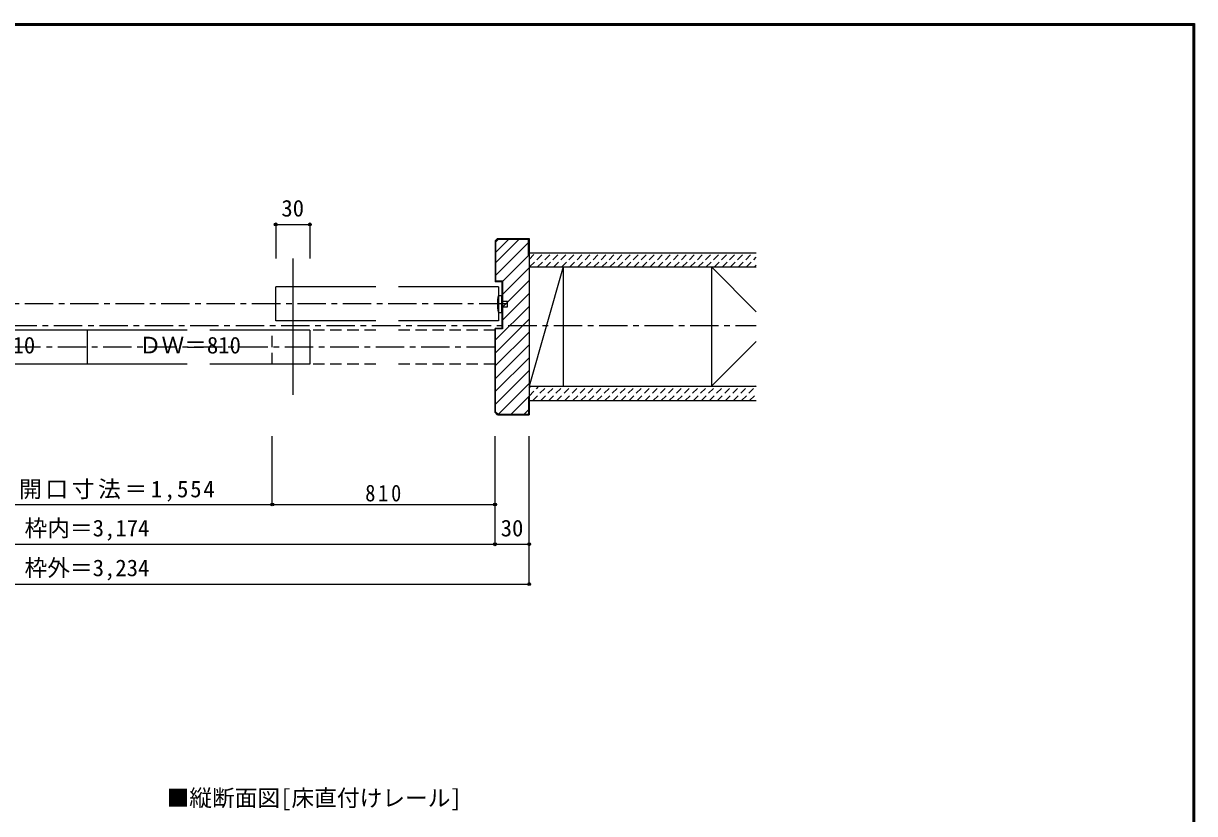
# Model space of a CAD drawing. Units: millimetres, scale not verified. Extents: x -973 to 977, y -718 to 696.
# Drawn here: x -54 to 977, y 0 to 696 of the extents above; entities that cross this region are included whole.
import ezdxf
from ezdxf.enums import TextEntityAlignment as Align

# ---------------------------------------------------------------- set-up
doc = ezdxf.new("R2010")
doc.units = ezdxf.units.MM
doc.header["$LTSCALE"] = 5
doc.header["$PDMODE"] = 32
doc.header["$PDSIZE"] = 2.5
for name, pattern in [('CHAIN1', [8, 5, -1, 1, -1]), ('DASHED1', [1.8, 1.2, -0.6]), ('DASHED2', [3, 2, -1])]:
    doc.linetypes.add(name, pattern=pattern)
for name, color, linetype in [('0-1_通り芯', 4, 'CHAIN1'), ('0-2_柱', 7, 'Continuous'), ('0-3_仕上げ', 7, 'Continuous'), ('0-4_枠', 3, 'Continuous'), ('0-6_扉', 6, 'Continuous'), ('0-7_金物', 7, 'Continuous'), ('0-A_文字', 7, 'Continuous'), ('0-B_寸法', 7, 'Continuous'), ('0-C_ハッチ', 4, 'DASHED1'), ('F-1_枠', 6, 'Continuous')]:
    doc.layers.add(name, color=color, linetype=linetype)
doc.styles.add('ＭＳ ゴシック', font='')
doc.styles.get('ＭＳ ゴシック').set_extended_font_data('MS Gothic')

msp = doc.modelspace()

# ---------------------------------------------------------------- linework, layer by layer
at = {"layer": '0-1_通り芯'}
for p, q in [((371.812, 449), (-368.506, 449)), ((-587.506, 430), (590.812, 430)), ((360.812, 411), (-357.506, 411))]:
    msp.add_line(p, q, dxfattribs=at)
at = {"layer": '0-2_柱', "color": 3}
for p, q in [((390.812, 481.5), (390.812, 376.5)), ((420.812, 481.5), (420.812, 376.5)), ((551.457, 481.5), (551.457, 376.5))]:
    msp.add_line(p, q, dxfattribs=at)
at = {"layer": '0-2_柱'}
for p, q in [((420.812, 481.5), (390.812, 376.5)), ((551.457, 481.5), (590.812, 442.145)), ((551.457, 376.5), (590.812, 415.855))]:
    msp.add_line(p, q, dxfattribs=at)
at = {"layer": '0-3_仕上げ', "color": 2}
for p, q in [((390.812, 494), (590.812, 494)), ((390.812, 481.5), (590.812, 481.5)), ((390.812, 376.5), (590.812, 376.5)), ((390.812, 364), (590.812, 364))]:
    msp.add_line(p, q, dxfattribs=at)
at = {"layer": '0-4_枠'}
for p, q in [((362.933, 506.5), (360.812, 504.379)), ((363.14, 506), (361.312, 504.171)), ((362.933, 506.5), (390.812, 506.5)), ((363.14, 506), (390.312, 506)), ((390.312, 491.5), (390.312, 506)), ((390.812, 506.5), (390.812, 351.5)), ((360.812, 504.379), (360.812, 468.5)), ((361.312, 504.171), (361.312, 469)), ((390.312, 491.5), (390.812, 491.5)), ((366.812, 468.5), (360.812, 468.5)), ((367.312, 469), (361.312, 469)), ((366.812, 468.5), (366.812, 427.5)), ((367.312, 469), (367.312, 427)), ((366.812, 427.5), (360.812, 427.5)), ((360.812, 353.621), (360.812, 427.5)), ((367.312, 427), (361.312, 427)), ((361.312, 353.828), (361.312, 427)), ((390.312, 366.5), (390.312, 352)), ((390.312, 366.5), (390.812, 366.5)), ((362.933, 351.5), (360.812, 353.621)), ((363.14, 352), (361.312, 353.828)), ((362.933, 351.5), (390.812, 351.5)), ((363.14, 352), (390.312, 352))]:
    msp.add_line(p, q, dxfattribs=at)
at = {"layer": '0-6_扉', "color": 3}
msp.add_line((182.732, 489), (182.732, 369), dxfattribs=at)
at = {"layer": '0-6_扉'}
for p, q in [((167.732, 434), (167.732, 464)), ((255.772, 464), (167.732, 464)), ((363.812, 464), (275.772, 464)), ((363.812, 464), (363.812, 434)), ((255.772, 434), (167.732, 434)), ((363.812, 434), (275.772, 434)), ((1.653, 426), (-86.387, 426)), ((1.653, 426), (1.653, 396)), ((89.693, 426), (1.653, 426)), ((197.732, 426), (109.693, 426)), ((197.732, 426), (197.732, 396)), ((1.653, 396), (-86.387, 396)), ((89.693, 396), (1.653, 396)), ((197.732, 396), (109.693, 396))]:
    msp.add_line(p, q, dxfattribs=at)
at = {"layer": '0-6_扉', "color": 2, "linetype": 'DASHED2'}
for p, q in [((164.732, 396), (164.732, 426)), ((255.772, 426), (164.732, 426)), ((360.812, 426), (275.772, 426)), ((360.812, 426), (360.812, 396)), ((255.772, 396), (164.732, 396)), ((360.812, 396), (275.772, 396))]:
    msp.add_line(p, q, dxfattribs=at)
at = {"layer": '0-7_金物'}
for p, q in [((363.812, 456.5), (366.812, 456.5)), ((366.812, 441.5), (366.812, 456.5)), ((366.812, 451.5), (371.812, 451.5)), ((366.812, 446.5), (371.812, 446.5)), ((371.812, 446.5), (371.812, 451.5)), ((363.812, 441.5), (366.812, 441.5))]:
    msp.add_line(p, q, dxfattribs=at)
msp.add_arc((394.263, 449), 31.361, 166.16368, 193.83629, dxfattribs=at)
at = {"layer": '0-B_寸法', "color": 4}
for p, q in [((167.732, 519), (167.732, 489)), ((167.732, 519), (197.732, 519)), ((197.732, 519), (197.732, 489)), ((164.732, 272.5), (164.732, 332.5)), ((360.812, 237.5), (360.812, 332.5)), ((390.812, 202.5), (390.812, 332.5)), ((-161.426, 272.5), (164.732, 272.5)), ((164.732, 272.5), (360.812, 272.5)), ((-387.506, 237.5), (390.812, 237.5)), ((-387.506, 202.5), (390.812, 202.5))]:
    msp.add_line(p, q, dxfattribs=at)
at = {"layer": '0-B_寸法'}
for p in [(167.732, 519), (197.732, 519), (164.732, 272.5), (360.812, 272.5), (360.812, 237.5), (390.812, 237.5), (390.812, 202.5)]:
    msp.add_point(p, dxfattribs=at)
at = {"layer": '0-C_ハッチ', "linetype": 'Continuous'}
for p, q in [((361.312, 503.376), (363.936, 506)), ((361.312, 494.315), (372.997, 506)), ((361.312, 485.255), (382.057, 506)), ((361.312, 473.941), (390.312, 502.941)), ((367.312, 468.627), (390.312, 491.627)), ((367.312, 457.314), (390.812, 480.813)), ((367.312, 446), (390.812, 469.5)), ((367.312, 434.686), (390.812, 458.186)), ((361.312, 417.372), (390.812, 446.872)), ((361.312, 406.059), (390.812, 435.559)), ((361.312, 394.745), (390.812, 424.245)), ((361.312, 383.431), (390.812, 412.931)), ((361.312, 372.117), (390.812, 401.618)), ((361.312, 360.803), (390.812, 390.304)), ((363.822, 352), (390.812, 378.99)), ((375.135, 352), (390.812, 367.676)), ((386.449, 352), (390.312, 355.863))]:
    msp.add_line(p, q, dxfattribs=at)
at = {"layer": '0-C_ハッチ'}
for p, q in [((390.812, 488.115), (396.697, 494)), ((391.268, 481.5), (403.768, 494)), ((398.339, 481.5), (410.839, 494)), ((405.41, 481.5), (417.91, 494)), ((412.481, 481.5), (424.981, 494)), ((419.552, 481.5), (432.052, 494)), ((426.623, 481.5), (439.123, 494)), ((433.694, 481.5), (446.194, 494)), ((440.765, 481.5), (453.265, 494)), ((447.837, 481.5), (460.337, 494)), ((454.908, 481.5), (467.408, 494)), ((461.979, 481.5), (474.479, 494)), ((469.05, 481.5), (481.55, 494)), ((476.121, 481.5), (488.621, 494)), ((483.192, 481.5), (495.692, 494)), ((490.263, 481.5), (502.763, 494)), ((497.334, 481.5), (509.834, 494)), ((504.405, 481.5), (516.905, 494)), ((511.476, 481.5), (523.976, 494)), ((518.547, 481.5), (531.047, 494)), ((525.618, 481.5), (538.118, 494)), ((532.689, 481.5), (545.189, 494)), ((539.76, 481.5), (552.26, 494)), ((546.831, 481.5), (559.331, 494)), ((553.903, 481.5), (566.403, 494)), ((560.974, 481.5), (573.474, 494)), ((568.045, 481.5), (580.545, 494)), ((575.116, 481.5), (587.616, 494)), ((582.187, 481.5), (590.812, 490.125)), ((589.258, 481.5), (590.812, 483.054)), ((390.812, 367.907), (399.405, 376.5)), ((390.812, 374.978), (392.334, 376.5)), ((393.976, 364), (406.476, 376.5)), ((401.047, 364), (413.547, 376.5)), ((408.118, 364), (420.618, 376.5)), ((415.189, 364), (427.689, 376.5)), ((422.26, 364), (434.76, 376.5)), ((429.331, 364), (441.831, 376.5)), ((436.403, 364), (448.903, 376.5)), ((443.474, 364), (455.974, 376.5)), ((450.545, 364), (463.045, 376.5)), ((457.616, 364), (470.116, 376.5)), ((464.687, 364), (477.187, 376.5)), ((471.758, 364), (484.258, 376.5)), ((478.829, 364), (491.329, 376.5)), ((485.9, 364), (498.4, 376.5)), ((492.971, 364), (505.471, 376.5)), ((500.042, 364), (512.542, 376.5)), ((507.113, 364), (519.613, 376.5)), ((514.184, 364), (526.684, 376.5)), ((521.255, 364), (533.755, 376.5)), ((528.326, 364), (540.826, 376.5)), ((535.397, 364), (547.897, 376.5)), ((542.469, 364), (554.969, 376.5)), ((549.54, 364), (562.04, 376.5)), ((556.611, 364), (569.111, 376.5)), ((563.682, 364), (576.182, 376.5)), ((570.753, 364), (583.253, 376.5)), ((577.824, 364), (590.812, 376.988)), ((584.895, 364), (590.812, 369.917))]:
    msp.add_line(p, q, dxfattribs=at)
at = {"layer": 'F-1_枠'}
for p, q in [((-973.347, 695.833), (976.653, 695.833)), ((-973.347, 695), (976.653, 695)), ((-973.347, 694.167), (976.653, 694.167)), ((974.986, 695.833), (974.986, -700.833)), ((975.82, 695.833), (975.82, -700.833)), ((976.653, 695.833), (976.653, -700.833))]:
    msp.add_line(p, q, dxfattribs=at)

# ---------------------------------------------------------------- texts
at = {"layer": '0-A_文字', "style": 'ＭＳ ゴシック'}
msp.add_text('■縦断面図[床直付けレール]', height=14.66, dxfattribs=at).set_placement((71.653, 2.5), align=Align.BOTTOM_LEFT)
at = {"layer": '0-B_寸法', "style": 'ＭＳ ゴシック'}
for s, p in [('30', (172.732, 521.5)), ('ＤＷ＝810', (-133.887, 401)), ('ＤＷ＝810', (47.193, 401)), ('枠内＝3,174', (-53.347, 240)), ('30', (365.812, 240)), ('枠外＝3,234', (-53.347, 205))]:
    msp.add_text(s, height=14.66, dxfattribs=at).set_placement(p, align=Align.BOTTOM_LEFT)
at = {"layer": '0-B_寸法', "char_height": 14.66, "attachment_point": 7, "style": 'ＭＳ ゴシック'}
for s, insert in [('\\T1.16;有効開口寸法＝1,554', (-104.597, 275)), ('\\T1.27;\\W0.9;810', (246.522, 275))]:
    msp.add_mtext(s, dxfattribs=dict(at, insert=insert))

doc.saveas('drawing.dxf')
